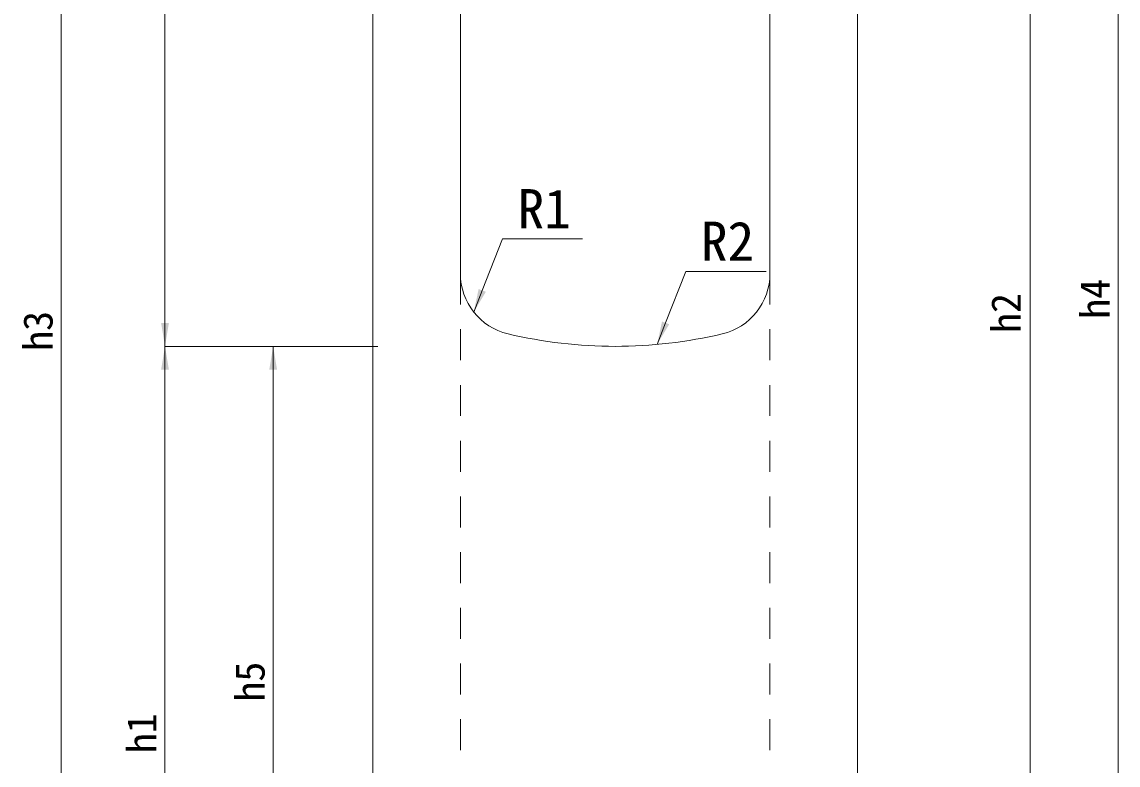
# Model space of a CAD drawing. Units: millimetres, scale not verified. Extents: x 289 to 42849, y -1182 to 27464.
# Drawn here: x 6662 to 7724, y 3473 to 4193 of the extents above; entities that cross this region are included whole.
import ezdxf
from ezdxf.enums import TextEntityAlignment as Align

# ---------------------------------------------------------------- set-up
doc = ezdxf.new("R2010")
doc.units = ezdxf.units.MM
doc.header["$LTSCALE"] = 40
doc.linetypes.add('USER2', pattern=[1.35, 0.75, -0.6])
doc.layers.add('寸法線', color=7, linetype='Continuous', lineweight=9)
doc.layers.add('本体', color=2, linetype='Continuous', lineweight=9)
doc.styles.add('ＭＳ ゴシック', font='')
doc.styles.get('ＭＳ ゴシック').set_extended_font_data('MS Gothic')

# ---------------------------------------------------------------- blocks, each defined once
blk = doc.blocks.new('filled_arrow')
at = {"color": 0, "linetype": 'Continuous', "lineweight": -2}
blk.add_solid([(7.5, 1.25), (0, 0), (7.5, -1.25)], dxfattribs=at)

msp = doc.modelspace()

# ---------------------------------------------------------------- linework, layer by layer
at = {"layer": '寸法線'}
for p, q in [((7724.31, 4720.8), (7724.31, 3128.67)), ((6699.88, 3128.67), (6699.88, 4658.66)), ((6800.52, 4578.67), (6800.52, 3878.66)), ((7639.22, 4578.67), (7639.22, 3128.67)), ((7006.85, 3878.66), (6800.52, 3878.66)), ((6800.52, 3878.66), (6800.52, 3128.67)), ((7006.85, 3878.66), (6800.52, 3878.66)), ((6905.39, 3228.67), (6905.39, 3878.66)), ((6966.85, 3878.66), (6905.39, 3878.66))]:
    msp.add_line(p, q, dxfattribs=at)
for points in [[(7099.79, 3911.98), (7108.05, 3932.91), (7127.77, 3982.86), (7205.32, 3982.86)], [(7277.52, 3880.5), (7285.79, 3901.43), (7305.51, 3951.38), (7383.06, 3951.38)]]:
    msp.add_lwpolyline(points, dxfattribs=at)
at = {"layer": '本体', "lineweight": 20}
for p, q in [((7086.85, 3949.19), (7086.85, 4588.67)), ((7386.85, 3949.19), (7386.85, 4588.67)), ((7001.85, 4578.67), (7001.85, 3128.67)), ((7471.85, 3128.67), (7471.85, 4578.67))]:
    msp.add_line(p, q, dxfattribs=at)
at = {"layer": '本体', "linetype": 'USER2'}
for p, q in [((7086.85, 3949.19), (7086.85, 3228.67)), ((7386.85, 3949.19), (7386.85, 3228.67))]:
    msp.add_line(p, q, dxfattribs=at)
at = {"layer": '本体', "lineweight": 20}
for centre, radius, start, end in [((7146.85, 3949.19), 60, 180, 256.65776), ((7326.85, 3949.19), 60, 283.34229, 0), ((7236.85, 4328.66), 450, 256.65776, 283.34229)]:
    msp.add_arc(centre, radius, start, end, dxfattribs=at)

# ---------------------------------------------------------------- block references
at = {"layer": '寸法線', "xscale": 3, "yscale": 3}
for p, rotation in [((7099.79, 3911.98), 68.5), ((6800.52, 3878.66), 90), ((7277.52, 3880.5), 68.5), ((6800.52, 3878.66), 270), ((6905.39, 3878.66), 270)]:
    msp.add_blockref('filled_arrow', p, dxfattribs=dict(at, rotation=rotation))

# ---------------------------------------------------------------- texts
at = {"layer": '寸法線', "style": 'ＭＳ ゴシック'}
for s, p in [('R1', (7168.06, 4012.1)), ('R2', (7345.79, 3980.62))]:
    msp.add_text(s, height=37.98, dxfattribs=at).set_placement(p, align=Align.MIDDLE_CENTER)
for s, p in [('h4', (7701.81, 3924.73)), ('h2', (7615.6, 3910.98)), ('h3', (6677.38, 3893.66)), ('h5', (6882.89, 3553.66)), ('h1', (6778.02, 3503.66))]:
    msp.add_text(s, height=28.48, rotation=90, dxfattribs=at).set_placement(p, align=Align.MIDDLE_CENTER)

doc.saveas('drawing.dxf')
